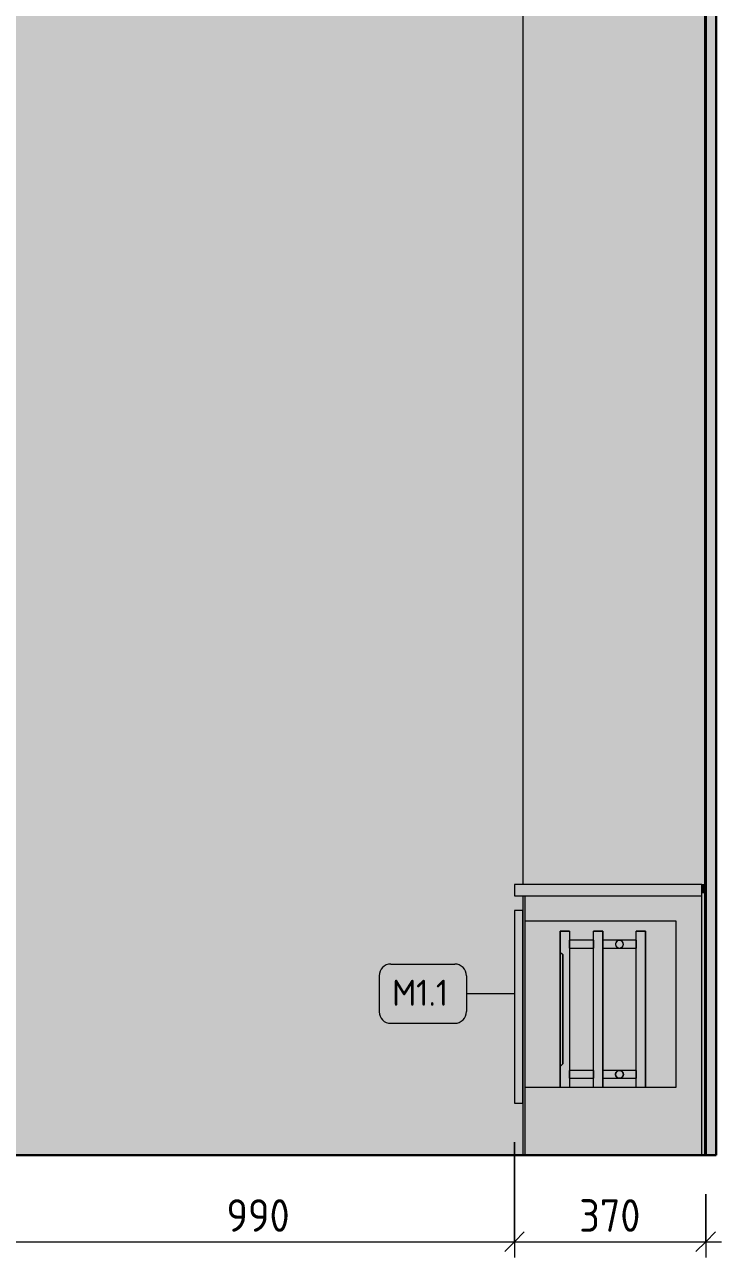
# Model space of a CAD drawing. Header units: millimetres. Extents: x 855 to 54851, y -2301 to 5636.
# Drawn here: x 35009 to 36347, y -196 to 2171 of the extents above; entities that cross this region are included whole.
import ezdxf

# ---------------------------------------------------------------- set-up
doc = ezdxf.new("R2010")
doc.units = ezdxf.units.MM
for name, color, linetype, lineweight in [('A-ANNO-DIMS', 7, 'Continuous', 9), ('A-ANNO-DIMS-25', 7, 'Continuous', 9), ('A-FLOR', 7, 'Continuous', 9), ('A-WALL-PATT', 7, 'Continuous', 9), ('I-WALL', 7, 'Continuous', 9), ('M-EQPM', 7, 'Continuous', 9), ('Знаки', 7, 'Continuous', 9), ('Знаки-1', 7, 'Continuous', 18), ('Марки для знаков', 7, 'Continuous', 9)]:
    doc.layers.add(name, color=color, linetype=linetype, lineweight=lineweight)
for name, color, linetype, lineweight, true_color in [('A-FLOR-FNSH-1', 7, 'Continuous', 30, 0x3c3c3c), ('A-WALL-4', 7, 'Continuous', 30, 0x3c3c3c), ('A-WALL-FNSH-3', 7, 'Continuous', 30, 0x3c3c3c), ('I-WALL-1', 7, 'Continuous', 9, 0x787878)]:
    doc.layers.add(name, color=color, linetype=linetype, lineweight=lineweight, true_color=true_color)
doc.layers.add('M-EQPM-1', color=7, linetype='Continuous', lineweight=9, true_color=0xe6e6e6, transparency=0.7)
doc.styles.add('GOST Common_5', font='GOST_Common.ttf', dxfattribs={"height": 50})
doc.styles.add('ISOCPEUR_2', font='isocpeur.ttf', dxfattribs={"width": 0.9, "height": 62.5})
doc.dimstyles.new('ISO-2_5_0_9К_БОЛЬШОЙ_1', dxfattribs={"dimscale": 304.8, "dimtxt": 62.248823, "dimasz": 0.123031, "dimexe": 0.098425, "dimexo": 0.246063, "dimgap": 0, "dimtad": 1, "dimdec": 0, "dimrnd": 10, "dimzin": 0, "dimdsep": 46, "dimtxsty": 'ISOCPEUR_2', "dimblk1": 'OBLIQUE', "dimblk2": 'OBLIQUE', "dimsah": 1, "dimcen": 0.09, "dimdle": 0.098425, "dimazin": 0, "dimtfac": 1, "dimtdec": 4, "dimtix": 1, "dimtmove": 0, "dimatfit": 3, "dimfxl": 1, "dimtvp": 1, "dimtolj": 1, "dimtzin": 0, "dimarcsym": 2})

# ---------------------------------------------------------------- blocks, each defined once
blk = doc.blocks.new('radiator_prado_classic_z_tip_30_po exemplyaru - Classic Z Тип 30-300-31134001-Развертка 1_67-2')
at = {"layer": 'M-EQPM-1'}
for points in [[(-449.7, 130), (-431.7, 130), (-431.7, 430), (-449.7, 430), (-449.7, 390), (-444.7, 385), (-444.7, 175), (-449.7, 170), (-449.7, 147.5)], [(-367.7, 130), (-367.7, 430), (-385.7, 430), (-385.7, 130)], [(-285.7, 130), (-285.7, 430), (-303.7, 430), (-303.7, 130)], [(-328.5, 403), (-328.4, 403.8), (-328.5, 403.1)], [(-449.7, 170), (-444.7, 175), (-444.7, 385), (-449.7, 390), (-449.7, 182.5)], [(-330.3, 399.8), (-329.9, 400.3), (-330.3, 399.8)], [(-330.3, 149.8), (-329.9, 150.3), (-330.3, 149.8)], [(-328.5, 153), (-328.4, 153.8), (-328.5, 153.1)]]:
    blk.add_hatch(color=256, dxfattribs=at).paths.add_polyline_path(points)
h = blk.add_hatch(color=256, dxfattribs=at)
h.paths.add_polyline_path([(-385.7, 405), (-385.7, 412.5), (-431.7, 412.2), (-431.7, 405), (-405.3, 405)])
h.paths.add_polyline_path([(-335.7, 412.5), (-367.7, 412.2), (-367.7, 405), (-343.2, 405), (-342.7, 407.6), (-341.7, 409.4), (-340.4, 410.8), (-339.1, 411.6), (-337.4, 412.3), (-337.1, 412.4)])
h.paths.add_polyline_path([(-328.2, 405), (-303.7, 405), (-303.7, 412.5), (-333.8, 412.2), (-331.2, 411), (-329.9, 409.7), (-328.9, 408), (-328.4, 406.2)])
h.paths.add_polyline_path([(-342.9, 405), (-328.2, 405), (-328.5, 407), (-329.2, 408.8), (-331.3, 411), (-332.8, 411.9), (-334.6, 412.4), (-336.8, 412.4), (-338.6, 411.9), (-340.3, 410.8), (-341.1, 410.1), (-342.3, 408.6), (-342.9, 406.9), (-343.2, 405)])
h = blk.add_hatch(color=256, dxfattribs=at)
h.paths.add_polyline_path([(-385.7, 397.5), (-385.7, 405), (-431.7, 405), (-431.7, 397.5), (-405.3, 397.5)])
h.paths.add_polyline_path([(-329.2, 401.2), (-329.9, 400.3), (-329.2, 401.2)])
h.paths.add_polyline_path([(-328.5, 403), (-328.5, 403), (-328.5, 403)])
h.paths.add_polyline_path([(-333.8, 397.5), (-303.7, 397.8), (-303.7, 405), (-367.7, 405), (-367.7, 397.5), (-334.3, 397.5)])
h.paths.add_polyline_path([(-342.9, 403), (-342.9, 403.1), (-342.9, 403)])
h.paths.add_polyline_path([(-341.1, 399.8), (-341.7, 400.6), (-341.1, 399.8)])
h = blk.add_hatch(color=256, dxfattribs=at)
h.paths.add_polyline_path([(-328.5, 407), (-328.5, 407), (-328.5, 407)])
h.paths.add_polyline_path([(-329.2, 408.8), (-329.9, 409.7), (-329.2, 408.8)])
h = blk.add_hatch(color=256, dxfattribs=at)
h.paths.add_polyline_path([(-342.2, 158.8), (-341.7, 159.4), (-342.2, 158.8)])
h.paths.add_polyline_path([(-342.9, 157), (-342.7, 157.6), (-342.9, 157)])
h.paths.add_polyline_path([(-328.5, 155), (-303.7, 155), (-303.7, 162.5), (-367.7, 162.2), (-367.7, 155), (-328.7, 155)])
h.paths.add_polyline_path([(-431.7, 155), (-385.7, 155), (-385.7, 162.5), (-431.7, 162.2), (-431.7, 156.9)])
h = blk.add_hatch(color=256, dxfattribs=at)
h.paths.add_polyline_path([(-329.2, 151.2), (-329.9, 150.3), (-329.2, 151.2)])
h.paths.add_polyline_path([(-328.5, 153), (-328.9, 152), (-328.5, 153)])
h.paths.add_polyline_path([(-342.9, 147.5), (-303.7, 147.8), (-303.7, 155), (-367.7, 155), (-367.7, 147.5), (-346.4, 147.5)])
h.paths.add_polyline_path([(-385.7, 147.5), (-385.7, 155), (-431.7, 155), (-431.7, 147.5), (-425, 147.5)])
h.paths.add_polyline_path([(-342.9, 153), (-342.9, 153.1), (-342.9, 153)])
h.paths.add_polyline_path([(-341.1, 149.8), (-341.7, 150.6), (-341.1, 149.8)])
h = blk.add_hatch(color=256, dxfattribs=at)
h.paths.add_polyline_path([(-328.5, 157), (-328.5, 157), (-328.5, 157)])
h.paths.add_polyline_path([(-329.2, 158.8), (-329.9, 159.7), (-329.2, 158.8)])
at = {"layer": 'M-EQPM'}
for p, q in [((-449.7, 430), (-431.7, 430)), ((-431.7, 430), (-449.7, 430)), ((-449.7, 130), (-449.7, 430)), ((-449.7, 430), (-449.7, 390)), ((-431.7, 430), (-431.7, 412.5)), ((-431.7, 430), (-431.7, 130)), ((-367.7, 430), (-385.7, 430)), ((-385.7, 430), (-367.7, 430)), ((-385.7, 412.5), (-385.7, 430)), ((-385.7, 130), (-385.7, 430)), ((-367.7, 412.5), (-367.7, 430)), ((-367.7, 430), (-367.7, 130)), ((-285.7, 430), (-303.7, 430)), ((-303.7, 430), (-285.7, 430)), ((-303.7, 412.5), (-303.7, 430)), ((-303.7, 130), (-303.7, 430)), ((-285.7, 130), (-285.7, 430)), ((-285.7, 430), (-285.7, 130)), ((-385.7, 412.5), (-431.7, 412.5)), ((-385.7, 412.5), (-431.7, 412.5)), ((-431.7, 412.5), (-431.7, 408.8)), ((-431.7, 411.5), (-431.7, 412.5)), ((-431.7, 412.5), (-431.7, 405)), ((-431.7, 412.2), (-431.7, 412.5)), ((-431.7, 405), (-431.7, 412.2)), ((-431.7, 412.2), (-431.7, 397.8)), ((-431.7, 405), (-431.7, 411.5)), ((-431.7, 408.8), (-431.7, 405)), ((-431.7, 405), (-431.7, 397.5)), ((-431.7, 397.5), (-431.7, 405)), ((-431.7, 405), (-431.7, 397.5)), ((-431.7, 403.1), (-431.7, 405)), ((-431.7, 397.5), (-431.7, 403.1)), ((-385.7, 412.5), (-385.7, 411.5)), ((-385.7, 405), (-385.7, 412.5)), ((-385.7, 412.5), (-385.7, 408.8)), ((-385.7, 405), (-385.7, 412.5)), ((-385.7, 397.8), (-385.7, 412.2)), ((-385.7, 411.5), (-385.7, 410.3)), ((-385.7, 410.3), (-385.7, 405)), ((-385.7, 408.8), (-385.7, 406.9)), ((-385.7, 406.9), (-385.7, 405)), ((-385.7, 405), (-385.7, 397.8)), ((-385.7, 403.1), (-385.7, 405)), ((-385.7, 405), (-385.7, 397.5)), ((-385.7, 397.5), (-385.7, 405)), ((-385.7, 401.2), (-385.7, 403.1)), ((-303.7, 412.5), (-367.7, 412.5)), ((-303.7, 412.5), (-367.7, 412.5)), ((-367.7, 410.3), (-367.7, 412.5)), ((-367.7, 412.5), (-367.7, 405)), ((-367.7, 405), (-367.7, 412.5)), ((-367.7, 412.5), (-367.7, 405)), ((-367.7, 397.8), (-367.7, 412.2)), ((-367.7, 408.8), (-367.7, 410.3)), ((-367.7, 406.9), (-367.7, 408.8)), ((-367.7, 405), (-367.7, 406.9)), ((-367.7, 397.5), (-367.7, 405)), ((-367.7, 405), (-367.7, 397.5)), ((-367.7, 398.5), (-367.7, 405)), ((-367.7, 405), (-367.7, 397.5)), ((-303.7, 412.5), (-303.7, 408.8)), ((-303.7, 405), (-303.7, 412.5)), ((-303.7, 412.5), (-303.7, 406.9)), ((-303.7, 405), (-303.7, 412.5)), ((-303.7, 397.8), (-303.7, 412.2)), ((-303.7, 408.8), (-303.7, 405)), ((-303.7, 406.9), (-303.7, 405)), ((-303.7, 405), (-303.7, 403.1)), ((-303.7, 397.5), (-303.7, 405)), ((-303.7, 405), (-303.7, 397.8)), ((-303.7, 397.5), (-303.7, 405)), ((-303.7, 403.1), (-303.7, 401.2)), ((-449.7, 170), (-449.7, 390)), ((-449.7, 390), (-449.7, 170)), ((-449.7, 170), (-449.7, 390)), ((-449.7, 390), (-449.7, 170)), ((-449.7, 170), (-449.7, 390)), ((-449.7, 390), (-449.7, 170)), ((-449.7, 170), (-449.7, 390)), ((-449.7, 390), (-449.7, 170)), ((-449.7, 170), (-449.7, 390)), ((-449.7, 390), (-449.7, 170)), ((-449.7, 170), (-449.7, 390)), ((-449.7, 390), (-449.7, 170)), ((-449.7, 170), (-449.7, 390)), ((-449.7, 390), (-449.7, 170)), ((-449.7, 170), (-449.7, 390)), ((-449.7, 390), (-449.7, 170)), ((-449.7, 170), (-449.7, 390)), ((-449.7, 390), (-449.7, 170)), ((-449.7, 170), (-449.7, 390)), ((-449.7, 390), (-449.7, 170)), ((-449.7, 170), (-449.7, 390)), ((-449.7, 390), (-449.7, 170)), ((-449.7, 170), (-449.7, 390)), ((-449.7, 390), (-449.7, 170)), ((-449.7, 170), (-449.7, 390)), ((-449.7, 390), (-449.7, 170)), ((-449.7, 170), (-449.7, 390)), ((-449.7, 390), (-449.7, 170)), ((-449.7, 390), (-449.7, 170)), ((-449.7, 390), (-444.7, 385)), ((-449.7, 390), (-444.7, 385)), ((-449.7, 390), (-444.7, 385)), ((-449.7, 390), (-444.7, 385)), ((-449.7, 390), (-444.7, 385)), ((-449.7, 390), (-444.7, 385)), ((-449.7, 390), (-444.7, 385)), ((-449.7, 390), (-444.7, 385)), ((-449.7, 390), (-444.7, 385)), ((-449.7, 390), (-444.7, 385)), ((-449.7, 390), (-444.7, 385)), ((-449.7, 390), (-444.7, 385)), ((-449.7, 390), (-444.7, 385)), ((-449.7, 390), (-444.7, 385)), ((-449.7, 390), (-444.7, 385)), ((-449.7, 390), (-444.7, 385)), ((-449.7, 390), (-444.7, 385)), ((-449.7, 390), (-444.7, 385)), ((-449.7, 390), (-444.7, 385)), ((-449.7, 390), (-444.7, 385)), ((-449.7, 390), (-444.7, 385)), ((-449.7, 390), (-444.7, 385)), ((-449.7, 390), (-444.7, 385)), ((-449.7, 390), (-444.7, 385)), ((-449.7, 390), (-444.7, 385)), ((-449.7, 390), (-444.7, 385)), ((-449.7, 390), (-444.7, 385)), ((-449.7, 390), (-444.7, 385)), ((-444.7, 175), (-444.7, 385)), ((-444.7, 385), (-444.7, 175)), ((-444.7, 175), (-444.7, 385)), ((-444.7, 385), (-444.7, 175)), ((-444.7, 175), (-444.7, 385)), ((-444.7, 385), (-444.7, 175)), ((-444.7, 175), (-444.7, 385)), ((-444.7, 385), (-444.7, 175)), ((-444.7, 175), (-444.7, 385)), ((-444.7, 385), (-444.7, 175)), ((-444.7, 175), (-444.7, 385)), ((-444.7, 385), (-444.7, 175)), ((-444.7, 175), (-444.7, 385)), ((-444.7, 385), (-444.7, 175)), ((-444.7, 175), (-444.7, 385)), ((-444.7, 385), (-444.7, 175)), ((-444.7, 175), (-444.7, 385)), ((-444.7, 385), (-444.7, 175)), ((-444.7, 175), (-444.7, 385)), ((-444.7, 385), (-444.7, 175)), ((-444.7, 175), (-444.7, 385)), ((-444.7, 385), (-444.7, 175)), ((-444.7, 175), (-444.7, 385)), ((-444.7, 385), (-444.7, 175)), ((-444.7, 175), (-444.7, 385)), ((-444.7, 385), (-444.7, 175)), ((-444.7, 175), (-444.7, 385)), ((-444.7, 385), (-444.7, 175)), ((-431.7, 397.5), (-385.7, 397.5)), ((-431.7, 397.5), (-385.7, 397.5)), ((-431.7, 397.5), (-431.7, 162.5)), ((-385.7, 399.7), (-385.7, 401.2)), ((-385.7, 398.5), (-385.7, 399.7)), ((-385.7, 397.8), (-385.7, 398.5)), ((-385.7, 397.8), (-385.7, 397.5)), ((-385.7, 397.5), (-385.7, 397.8)), ((-385.7, 162.5), (-385.7, 397.5)), ((-367.7, 397.5), (-367.7, 398.5)), ((-367.7, 397.5), (-303.7, 397.5)), ((-367.7, 397.5), (-303.7, 397.5)), ((-367.7, 162.5), (-367.7, 397.5)), ((-303.7, 401.2), (-303.7, 397.5)), ((-303.7, 397.8), (-303.7, 397.5)), ((-303.7, 162.5), (-303.7, 397.5)), ((-444.7, 175), (-449.7, 170)), ((-449.7, 170), (-444.7, 175)), ((-444.7, 175), (-449.7, 170)), ((-449.7, 170), (-444.7, 175)), ((-444.7, 175), (-449.7, 170)), ((-449.7, 170), (-444.7, 175)), ((-444.7, 175), (-449.7, 170)), ((-449.7, 170), (-444.7, 175)), ((-444.7, 175), (-449.7, 170)), ((-449.7, 170), (-444.7, 175)), ((-444.7, 175), (-449.7, 170)), ((-449.7, 170), (-444.7, 175)), ((-444.7, 175), (-449.7, 170)), ((-449.7, 170), (-444.7, 175)), ((-444.7, 175), (-449.7, 170)), ((-449.7, 170), (-444.7, 175)), ((-444.7, 175), (-449.7, 170)), ((-449.7, 170), (-444.7, 175)), ((-444.7, 175), (-449.7, 170)), ((-449.7, 170), (-444.7, 175)), ((-444.7, 175), (-449.7, 170)), ((-449.7, 170), (-444.7, 175)), ((-444.7, 175), (-449.7, 170)), ((-449.7, 170), (-444.7, 175)), ((-444.7, 175), (-449.7, 170)), ((-449.7, 170), (-444.7, 175)), ((-444.7, 175), (-449.7, 170)), ((-449.7, 170), (-444.7, 175)), ((-449.7, 170), (-449.7, 130)), ((-385.7, 162.5), (-431.7, 162.5)), ((-385.7, 162.5), (-431.7, 162.5)), ((-431.7, 162.5), (-431.7, 155)), ((-431.7, 155), (-431.7, 162.5)), ((-431.7, 162.5), (-431.7, 158.7)), ((-431.7, 155), (-431.7, 162.5)), ((-431.7, 162.2), (-431.7, 147.8)), ((-431.7, 158.7), (-431.7, 155)), ((-431.7, 155), (-431.7, 153.1)), ((-431.7, 147.5), (-431.7, 155)), ((-431.7, 155), (-431.7, 148.5)), ((-431.7, 147.5), (-431.7, 155)), ((-431.7, 153.1), (-431.7, 151.2)), ((-431.7, 151.2), (-431.7, 148.5)), ((-431.7, 148.5), (-431.7, 147.8)), ((-431.7, 148.5), (-431.7, 147.5)), ((-431.7, 147.8), (-431.7, 147.5)), ((-431.7, 147.5), (-385.7, 147.5)), ((-431.7, 147.5), (-385.7, 147.5)), ((-431.7, 147.5), (-431.7, 130)), ((-385.7, 162.5), (-385.7, 155)), ((-385.7, 155), (-385.7, 162.5)), ((-385.7, 162.5), (-385.7, 155)), ((-385.7, 155), (-385.7, 162.5)), ((-385.7, 147.8), (-385.7, 162.2)), ((-385.7, 155), (-385.7, 149.7)), ((-385.7, 147.5), (-385.7, 155)), ((-385.7, 155), (-385.7, 148.5)), ((-385.7, 147.5), (-385.7, 155)), ((-385.7, 149.7), (-385.7, 147.5)), ((-385.7, 148.5), (-385.7, 147.5)), ((-385.7, 130), (-385.7, 147.5)), ((-303.7, 162.5), (-367.7, 162.5)), ((-303.7, 162.5), (-367.7, 162.5)), ((-367.7, 160.3), (-367.7, 162.5)), ((-367.7, 162.5), (-367.7, 155)), ((-367.7, 162.2), (-367.7, 162.5)), ((-367.7, 162.5), (-367.7, 155)), ((-367.7, 161.5), (-367.7, 162.2)), ((-367.7, 147.8), (-367.7, 162.2)), ((-367.7, 160.3), (-367.7, 161.5)), ((-367.7, 155), (-367.7, 160.3)), ((-367.7, 158.7), (-367.7, 160.3)), ((-367.7, 156.9), (-367.7, 158.7)), ((-367.7, 155), (-367.7, 156.9)), ((-367.7, 147.5), (-367.7, 155)), ((-367.7, 155), (-367.7, 149.7)), ((-367.7, 147.5), (-367.7, 155)), ((-367.7, 155), (-367.7, 147.5)), ((-367.7, 149.7), (-367.7, 147.5)), ((-367.7, 147.5), (-303.7, 147.5)), ((-367.7, 147.5), (-303.7, 147.5)), ((-367.7, 130), (-367.7, 147.5)), ((-303.7, 162.5), (-303.7, 155)), ((-303.7, 155), (-303.7, 162.5)), ((-303.7, 162.5), (-303.7, 155)), ((-303.7, 155), (-303.7, 162.5)), ((-303.7, 147.8), (-303.7, 162.2)), ((-303.7, 155), (-303.7, 149.7)), ((-303.7, 147.5), (-303.7, 155)), ((-303.7, 155), (-303.7, 147.5)), ((-303.7, 147.5), (-303.7, 155)), ((-303.7, 149.7), (-303.7, 147.5)), ((-303.7, 130), (-303.7, 147.5))]:
    blk.add_line(p, q, dxfattribs=at)
for centre, start, end in [((-335.7, 405), 0, 180), ((-335.7, 405), 165, 180), ((-335.7, 405), 180, 360), ((-335.7, 405), 180, 195), ((-335.7, 405), 150, 164.5028), ((-335.7, 405), 195.4972, 210), ((-335.7, 405), 136.3815, 149.937), ((-335.7, 405), 128.5873, 135), ((-335.7, 405), 121.696, 126.1238), ((-335.7, 405), 117.2608, 120), ((-335.7, 405), 107.5091, 117.2608), ((-335.7, 405), 75, 107.5091), ((-335.7, 405), 72.4909, 75), ((-335.7, 405), 62.7392, 72.4909), ((-335.7, 405), 60, 62.7392), ((-335.7, 405), 53.8762, 58.304), ((-335.7, 405), 45, 53.5358), ((-335.7, 405), 30.063, 43.6185), ((-335.7, 405), 15.4972, 30), ((-335.7, 405), 330, 344.5028), ((-335.7, 405), 0, 15), ((-335.7, 405), 345, 0), ((-335.7, 405), 210.063, 223.6185), ((-335.7, 405), 225, 238.304), ((-335.7, 405), 240, 242.7392), ((-335.7, 405), 242.7392, 252.4909), ((-335.7, 405), 252.4909, 287.5091), ((-335.7, 405), 287.5091, 297.2608), ((-335.7, 405), 297.2608, 300), ((-335.7, 405), 301.696, 315), ((-335.7, 405), 316.3815, 329.937), ((-335.7, 155), 90, 270), ((-335.7, 155), 165, 180), ((-335.7, 155), 180, 195), ((-335.7, 155), 150, 164.4979), ((-335.7, 155), 195.5021, 210), ((-335.7, 155), 136.379, 149.9349), ((-335.7, 155), 210.0651, 223.621), ((-335.7, 155), 121.6817, 135), ((-335.7, 155), 225, 238.3183), ((-335.7, 155), 117.2823, 120), ((-335.7, 155), 240, 242.7177), ((-335.7, 155), 107.4955, 117.2823), ((-335.7, 155), 242.7177, 252.5045), ((-335.7, 155), 105.0048, 107.4955), ((-335.7, 155), 252.5045, 254.9952), ((-335.7, 155), 90.0045, 103.4293), ((-335.7, 155), 256.5707, 269.9955), ((-335.7, 155), 75.0045, 90), ((-335.7, 155), 270, 90), ((-335.7, 155), 270, 284.9955), ((-335.7, 155), 72.479, 75), ((-335.7, 155), 285, 287.521), ((-335.7, 155), 62.7601, 72.479), ((-335.7, 155), 287.521, 297.2399), ((-335.7, 155), 60.0048, 62.7601), ((-335.7, 155), 297.2399, 299.9952), ((-335.7, 155), 45.0056, 58.2921), ((-335.7, 155), 301.7079, 314.9944), ((-335.7, 155), 30.0651, 43.621), ((-335.7, 155), 316.379, 329.9349), ((-335.7, 155), 15.5021, 30), ((-335.7, 155), 330, 335.9085), ((-335.7, 155), 336.1074, 344.4979), ((-335.7, 155), 0, 15), ((-335.7, 155), 345, 360)]:
    blk.add_arc(centre, 7.5, start, end, dxfattribs=at)
for points, knots in [([(-342.9, 407), (-343, 406.8), (-343, 406.5), (-343.2, 405.9), (-343.2, 405.3), (-343.2, 405)], [0.8571429, 0.8571429, 0.8571429, 0.8571429, 0.8928571, 0.9285714, 1, 1, 1, 1]), ([(-342.9, 407), (-343, 406.8), (-343, 406.5), (-343.2, 405.9), (-343.2, 405.3), (-343.2, 405)], [0.8571429, 0.8571429, 0.8571429, 0.8571429, 0.8928571, 0.9285714, 1, 1, 1, 1]), ([(-343.2, 405), (-343.2, 404.7), (-343.2, 404.1), (-343, 403.5), (-343, 403.2), (-342.9, 403)], [0, 0, 0, 0, 0.0714286, 0.1071429, 0.1428571, 0.1428571, 0.1428571, 0.1428571]), ([(-343.2, 405), (-343.2, 404.7), (-343.2, 404.1), (-343, 403.5), (-343, 403.2), (-342.9, 403)], [0, 0, 0, 0, 0.0714286, 0.1071429, 0.1428571, 0.1428571, 0.1428571, 0.1428571]), ([(-340.4, 410.9), (-340.4, 410.8), (-340.6, 410.7), (-340.8, 410.5), (-340.9, 410.4), (-341, 410.3)], [0.48282583, 0.48282583, 0.48282583, 0.48282583, 0.5, 0.53571429, 0.55201445, 0.55201445, 0.55201445, 0.55201445]), ([(-335.7, 412.5), (-336.2, 412.5), (-337.1, 412.4), (-338.3, 412.1), (-339.1, 411.7), (-339.6, 411.4), (-339.8, 411.3), (-339.9, 411.2)], [0, 0, 0, 0, 0.1428571, 0.2857143, 0.3571429, 0.3928571, 0.4285714, 0.4285714, 0.4285714, 0.4285714]), ([(-338.6, 411.9), (-338.8, 411.8), (-339.1, 411.7), (-339.6, 411.4), (-339.8, 411.3), (-339.9, 411.2)], [0.2857143, 0.2857143, 0.2857143, 0.2857143, 0.3571429, 0.3928571, 0.4285714, 0.4285714, 0.4285714, 0.4285714]), ([(-331.5, 411.2), (-331.6, 411.3), (-331.8, 411.4), (-332.3, 411.7), (-333.1, 412.1), (-334.3, 412.4), (-335.2, 412.5), (-335.7, 412.5)], [0.5714286, 0.5714286, 0.5714286, 0.5714286, 0.6071429, 0.6428571, 0.7142857, 0.8571429, 1, 1, 1, 1]), ([(-331.5, 411.2), (-331.6, 411.3), (-331.8, 411.4), (-332.3, 411.7), (-332.6, 411.8), (-332.8, 411.9)], [0.5714286, 0.5714286, 0.5714286, 0.5714286, 0.6071429, 0.6428571, 0.7142857, 0.7142857, 0.7142857, 0.7142857]), ([(-330.3, 410.2), (-330.4, 410.3), (-330.6, 410.5), (-330.9, 410.8), (-331.1, 410.9), (-331.2, 411)], [0.4285714, 0.4285714, 0.4285714, 0.4285714, 0.4642857, 0.5, 0.5439061, 0.5439061, 0.5439061, 0.5439061]), ([(-330.4, 410.3), (-330.5, 410.4), (-330.6, 410.5), (-330.9, 410.7), (-331.1, 410.9), (-331.2, 411)], [0.44798555, 0.44798555, 0.44798555, 0.44798555, 0.46428571, 0.5, 0.54033489, 0.54033489, 0.54033489, 0.54033489]), ([(-328.2, 405), (-328.2, 405.3), (-328.2, 405.9), (-328.4, 406.5), (-328.4, 406.8), (-328.5, 407)], [0, 0, 0, 0, 0.0714286, 0.1071429, 0.1428571, 0.1428571, 0.1428571, 0.1428571]), ([(-328.2, 405), (-328.2, 405.3), (-328.2, 405.9), (-328.4, 406.5), (-328.4, 406.8), (-328.5, 407)], [0, 0, 0, 0, 0.0714286, 0.1071429, 0.1428571, 0.1428571, 0.1428571, 0.1428571]), ([(-328.5, 403), (-328.4, 403.2), (-328.4, 403.5), (-328.2, 404.1), (-328.2, 404.7), (-328.2, 405)], [0.8571429, 0.8571429, 0.8571429, 0.8571429, 0.8928571, 0.9285714, 1, 1, 1, 1]), ([(-328.5, 403), (-328.4, 403.2), (-328.4, 403.5), (-328.2, 404.1), (-328.2, 404.7), (-328.2, 405)], [0.8571429, 0.8571429, 0.8571429, 0.8571429, 0.8928571, 0.9285714, 1, 1, 1, 1]), ([(-341.1, 399.8), (-341, 399.7), (-340.8, 399.5), (-340.4, 399.2), (-340, 398.9), (-339.6, 398.6), (-339.1, 398.3), (-338.3, 397.9), (-337.1, 397.6), (-336.2, 397.5), (-335.7, 397.5)], [0.4285714, 0.4285714, 0.4285714, 0.4285714, 0.4642857, 0.5, 0.5714286, 0.6071429, 0.6428571, 0.7142857, 0.8571429, 1, 1, 1, 1]), ([(-341, 399.7), (-340.9, 399.6), (-340.8, 399.5), (-340.4, 399.2), (-340.1, 398.9), (-339.9, 398.8)], [0.4479855, 0.4479855, 0.4479855, 0.4479855, 0.4642857, 0.5, 0.5714286, 0.5714286, 0.5714286, 0.5714286]), ([(-339.9, 398.8), (-339.8, 398.7), (-339.6, 398.6), (-339.1, 398.3), (-338.8, 398.2), (-338.6, 398.1)], [0.5714286, 0.5714286, 0.5714286, 0.5714286, 0.6071429, 0.6428571, 0.7142857, 0.7142857, 0.7142857, 0.7142857]), ([(-335.7, 397.5), (-335.2, 397.5), (-334.3, 397.6), (-333.1, 397.9), (-332.3, 398.3), (-331.8, 398.6), (-331.5, 398.8), (-331.2, 399), (-330.9, 399.3), (-330.6, 399.5), (-330.4, 399.7), (-330.3, 399.8)], [0, 0, 0, 0, 0.1428571, 0.2857143, 0.3571429, 0.3928571, 0.4285714, 0.4642857, 0.5, 0.5357143, 0.5714286, 0.5714286, 0.5714286, 0.5714286]), ([(-332.8, 398.1), (-332.6, 398.2), (-332.3, 398.3), (-331.8, 398.6), (-331.6, 398.7), (-331.5, 398.8)], [0.2857143, 0.2857143, 0.2857143, 0.2857143, 0.3571429, 0.3928571, 0.4285714, 0.4285714, 0.4285714, 0.4285714]), ([(-331.2, 399), (-331.1, 399.1), (-330.9, 399.3), (-330.6, 399.5), (-330.5, 399.6), (-330.4, 399.7)], [0.46428571, 0.46428571, 0.46428571, 0.46428571, 0.5, 0.53571429, 0.55201445, 0.55201445, 0.55201445, 0.55201445]), ([(-343.2, 155), (-343.2, 155.3), (-343.2, 155.9), (-343, 156.5), (-343, 156.8), (-342.9, 157)], [0, 0, 0, 0, 0.0714286, 0.1071429, 0.1428571, 0.1428571, 0.1428571, 0.1428571]), ([(-342.9, 157), (-343, 156.8), (-343, 156.5), (-343.2, 155.9), (-343.2, 155.3), (-343.2, 155)], [0.8571429, 0.8571429, 0.8571429, 0.8571429, 0.8928571, 0.9285714, 1, 1, 1, 1]), ([(-342.9, 153), (-343, 153.2), (-343, 153.5), (-343.2, 154.1), (-343.2, 154.7), (-343.2, 155)], [0.8571429, 0.8571429, 0.8571429, 0.8571429, 0.8928571, 0.9285714, 1, 1, 1, 1]), ([(-343.2, 155), (-343.2, 154.7), (-343.2, 154.1), (-343, 153.5), (-343, 153.2), (-342.9, 153)], [0, 0, 0, 0, 0.0714286, 0.1071429, 0.1428571, 0.1428571, 0.1428571, 0.1428571]), ([(-341.1, 160.2), (-341, 160.3), (-340.9, 160.5), (-340.4, 160.8), (-340, 161.1), (-339.6, 161.4), (-339.1, 161.7), (-338.3, 162.1), (-337.1, 162.4), (-336.2, 162.5), (-335.7, 162.5)], [0.4285714, 0.4285714, 0.4285714, 0.4285714, 0.4642857, 0.5, 0.5714286, 0.6071429, 0.6428571, 0.7142857, 0.8571429, 1, 1, 1, 1]), ([(-335.7, 147.5), (-336.2, 147.5), (-337.1, 147.6), (-338.3, 147.9), (-339.1, 148.3), (-339.6, 148.6), (-339.9, 148.8), (-340.2, 149), (-340.5, 149.3), (-340.9, 149.5), (-341, 149.7), (-341.1, 149.8)], [0, 0, 0, 0, 0.1428571, 0.2857143, 0.3571429, 0.3928571, 0.4285714, 0.4642857, 0.5, 0.5357143, 0.5714286, 0.5714286, 0.5714286, 0.5714286]), ([(-339.9, 161.2), (-340, 161.1), (-340.2, 161), (-340.5, 160.7), (-340.8, 160.5), (-340.9, 160.4), (-341, 160.3)], [0.4285714, 0.4285714, 0.4285714, 0.4285714, 0.4642857, 0.5, 0.5357143, 0.5520145, 0.5520145, 0.5520145, 0.5520145]), ([(-341, 149.7), (-340.9, 149.6), (-340.8, 149.5), (-340.4, 149.2), (-340.1, 148.9), (-339.9, 148.8)], [0.4479855, 0.4479855, 0.4479855, 0.4479855, 0.4642857, 0.5, 0.5714286, 0.5714286, 0.5714286, 0.5714286]), ([(-338.6, 161.9), (-338.8, 161.8), (-339.1, 161.7), (-339.6, 161.4), (-339.8, 161.3), (-339.9, 161.2)], [0.2857143, 0.2857143, 0.2857143, 0.2857143, 0.3571429, 0.3928571, 0.4285714, 0.4285714, 0.4285714, 0.4285714]), ([(-339.9, 148.8), (-339.8, 148.7), (-339.6, 148.6), (-339.1, 148.3), (-338.8, 148.2), (-338.6, 148.1)], [0.5714286, 0.5714286, 0.5714286, 0.5714286, 0.6071429, 0.6428571, 0.7142857, 0.7142857, 0.7142857, 0.7142857]), ([(-335.7, 162.5), (-335.2, 162.5), (-334.3, 162.4), (-333.1, 162.1), (-332.3, 161.7), (-331.8, 161.4), (-331.5, 161.2), (-331.2, 161), (-330.9, 160.7), (-330.5, 160.5), (-330.4, 160.3), (-330.3, 160.2)], [0, 0, 0, 0, 0.1428571, 0.2857143, 0.3571429, 0.3928571, 0.4285714, 0.4642857, 0.5, 0.5357143, 0.5714286, 0.5714286, 0.5714286, 0.5714286]), ([(-330.3, 149.8), (-330.4, 149.7), (-330.5, 149.5), (-331, 149.2), (-331.4, 148.9), (-331.8, 148.6), (-332.3, 148.3), (-333.1, 147.9), (-334.3, 147.6), (-335.2, 147.5), (-335.7, 147.5)], [0.4285714, 0.4285714, 0.4285714, 0.4285714, 0.4642857, 0.5, 0.5714286, 0.6071429, 0.6428571, 0.7142857, 0.8571429, 1, 1, 1, 1]), ([(-331.5, 161.2), (-331.6, 161.3), (-331.8, 161.4), (-332.3, 161.7), (-332.6, 161.8), (-332.8, 161.9)], [0.5714286, 0.5714286, 0.5714286, 0.5714286, 0.6071429, 0.6428571, 0.7142857, 0.7142857, 0.7142857, 0.7142857]), ([(-332.8, 148.1), (-332.6, 148.2), (-332.3, 148.3), (-331.8, 148.6), (-331.6, 148.7), (-331.5, 148.8)], [0.2857143, 0.2857143, 0.2857143, 0.2857143, 0.3571429, 0.3928571, 0.4285714, 0.4285714, 0.4285714, 0.4285714]), ([(-330.4, 160.3), (-330.5, 160.4), (-330.6, 160.5), (-330.9, 160.7), (-331.1, 160.9), (-331.2, 161)], [0.44798555, 0.44798555, 0.44798555, 0.44798555, 0.46428571, 0.5, 0.54033489, 0.54033489, 0.54033489, 0.54033489]), ([(-331.2, 149), (-331.1, 149.1), (-330.9, 149.3), (-330.6, 149.5), (-330.5, 149.6), (-330.4, 149.7)], [0.46428571, 0.46428571, 0.46428571, 0.46428571, 0.5, 0.53571429, 0.55201445, 0.55201445, 0.55201445, 0.55201445]), ([(-329.2, 151.2), (-329.1, 151.4), (-329, 151.6), (-328.9, 151.8), (-328.9, 151.9)], [0.71428571, 0.71428571, 0.71428571, 0.71428571, 0.75, 0.77282474, 0.77282474, 0.77282474, 0.77282474]), ([(-328.5, 157), (-328.4, 156.8), (-328.4, 156.5), (-328.2, 155.9), (-328.2, 155.3), (-328.2, 155)], [0.8571429, 0.8571429, 0.8571429, 0.8571429, 0.8928571, 0.9285714, 1, 1, 1, 1]), ([(-328.2, 155), (-328.2, 155.3), (-328.2, 155.9), (-328.4, 156.5), (-328.4, 156.8), (-328.5, 157)], [0, 0, 0, 0, 0.0714286, 0.1071429, 0.1428571, 0.1428571, 0.1428571, 0.1428571]), ([(-328.2, 155), (-328.2, 154.7), (-328.2, 154.1), (-328.4, 153.5), (-328.4, 153.2), (-328.5, 153)], [0, 0, 0, 0, 0.0714286, 0.1071429, 0.1428571, 0.1428571, 0.1428571, 0.1428571]), ([(-328.5, 153), (-328.4, 153.2), (-328.4, 153.5), (-328.2, 154.1), (-328.2, 154.7), (-328.2, 155)], [0.8571429, 0.8571429, 0.8571429, 0.8571429, 0.8928571, 0.9285714, 1, 1, 1, 1])]:
    blk.add_open_spline(points, degree=3, knots=knots, dxfattribs=at)
for points in [[(-342.2, 408.8), (-342.3, 408.6), (-342.4, 408.4), (-342.6, 407.9), (-342.8, 407.5), (-342.9, 407.2), (-342.9, 407)], [(-342.2, 408.8), (-342.3, 408.6), (-342.4, 408.4), (-342.6, 407.9), (-342.8, 407.5), (-342.9, 407.2), (-342.9, 407)], [(-342.9, 403), (-342.9, 402.8), (-342.8, 402.5), (-342.6, 402.1), (-342.4, 401.6), (-342.3, 401.4), (-342.2, 401.2)], [(-342.9, 403), (-342.9, 402.8), (-342.8, 402.5), (-342.6, 402.1), (-342.4, 401.6), (-342.3, 401.4), (-342.2, 401.2)], [(-341.1, 410.2), (-341.2, 410.1), (-341.4, 409.8), (-341.7, 409.5), (-342, 409.1), (-342.1, 408.9), (-342.2, 408.8)], [(-341.1, 410.2), (-341.2, 410.1), (-341.4, 409.8), (-341.7, 409.5), (-342, 409.1), (-342.1, 408.9), (-342.2, 408.8)], [(-340.2, 411), (-340.3, 410.9), (-340.5, 410.7), (-340.8, 410.5), (-341, 410.3), (-341.1, 410.2)], [(-339.9, 411.2), (-340, 411.1), (-340.1, 411.1), (-340.2, 411)], [(-339.9, 411.2), (-340, 411.1), (-340.1, 411.1), (-340.2, 411)], [(-337.1, 412.4), (-337.6, 412.3), (-338.1, 412.1), (-338.6, 411.9)], [(-335.7, 412.5), (-336.2, 412.5), (-336.7, 412.5), (-337.1, 412.4)], [(-334.3, 412.4), (-334.7, 412.5), (-335.2, 412.5), (-335.7, 412.5)], [(-332.8, 411.9), (-333.3, 412.1), (-333.8, 412.3), (-334.3, 412.4)], [(-331.2, 411), (-331.3, 411.1), (-331.4, 411.2), (-331.5, 411.2)], [(-331.2, 411), (-331.3, 411.1), (-331.4, 411.2), (-331.5, 411.2)], [(-329.2, 408.8), (-329.3, 408.9), (-329.4, 409.1), (-329.7, 409.5), (-330, 409.8), (-330.2, 410.1), (-330.3, 410.2)], [(-329.2, 408.8), (-329.3, 408.9), (-329.4, 409.1), (-329.7, 409.5), (-330, 409.8), (-330.2, 410.1), (-330.3, 410.2)], [(-328.5, 407), (-328.5, 407.2), (-328.6, 407.5), (-328.8, 407.9), (-329, 408.4), (-329.1, 408.6), (-329.2, 408.8)], [(-328.5, 407), (-328.5, 407.2), (-328.6, 407.5), (-328.8, 407.9), (-329, 408.4), (-329.1, 408.6), (-329.2, 408.8)], [(-329.2, 401.2), (-329.1, 401.4), (-329, 401.6), (-328.8, 402.1), (-328.6, 402.5), (-328.5, 402.8), (-328.5, 403)], [(-329.2, 401.2), (-329.1, 401.4), (-329, 401.6), (-328.8, 402.1), (-328.6, 402.5), (-328.5, 402.8), (-328.5, 403)], [(-342.2, 401.2), (-342.1, 401.1), (-342, 400.9), (-341.7, 400.5), (-341.4, 400.2), (-341.2, 399.9), (-341.1, 399.8)], [(-342.2, 401.2), (-342.1, 401.1), (-342, 400.9), (-341.7, 400.5), (-341.4, 400.2), (-341.2, 399.9), (-341.1, 399.8)], [(-338.6, 398.1), (-338.1, 397.9), (-337.6, 397.7), (-337.1, 397.6)], [(-337.1, 397.6), (-336.7, 397.5), (-336.2, 397.5), (-335.7, 397.5)], [(-335.7, 397.5), (-335.2, 397.5), (-334.7, 397.5), (-334.3, 397.6)], [(-334.3, 397.6), (-333.8, 397.7), (-333.3, 397.9), (-332.8, 398.1)], [(-330.3, 399.8), (-330.2, 399.9), (-330, 400.2), (-329.7, 400.5), (-329.4, 400.9), (-329.3, 401.1), (-329.2, 401.2)], [(-330.3, 399.8), (-330.2, 399.9), (-330, 400.2), (-329.7, 400.5), (-329.4, 400.9), (-329.3, 401.1), (-329.2, 401.2)], [(-342.9, 157), (-342.9, 157.2), (-342.8, 157.5), (-342.6, 157.9), (-342.4, 158.4), (-342.3, 158.6), (-342.2, 158.8)], [(-342.2, 158.8), (-342.3, 158.6), (-342.4, 158.4), (-342.6, 157.9), (-342.8, 157.5), (-342.9, 157.2), (-342.9, 157)], [(-342.2, 151.2), (-342.3, 151.4), (-342.4, 151.6), (-342.6, 152.1), (-342.8, 152.5), (-342.9, 152.8), (-342.9, 153)], [(-342.9, 153), (-342.9, 152.8), (-342.8, 152.5), (-342.6, 152.1), (-342.4, 151.6), (-342.3, 151.4), (-342.2, 151.2)], [(-342.2, 158.8), (-342.1, 158.9), (-342, 159.1), (-341.7, 159.5), (-341.4, 159.8), (-341.2, 160.1), (-341.1, 160.2)], [(-341.1, 160.2), (-341.2, 160.1), (-341.4, 159.8), (-341.7, 159.5), (-342, 159.1), (-342.1, 158.9), (-342.2, 158.8)], [(-341.1, 149.8), (-341.2, 149.9), (-341.4, 150.2), (-341.7, 150.5), (-342, 150.9), (-342.1, 151.1), (-342.2, 151.2)], [(-342.2, 151.2), (-342.1, 151.1), (-342, 150.9), (-341.7, 150.5), (-341.4, 150.2), (-341.2, 149.9), (-341.1, 149.8)], [(-337.1, 162.4), (-337.6, 162.3), (-338.1, 162.1), (-338.6, 161.9)], [(-338.6, 148.1), (-338.1, 147.9), (-337.6, 147.7), (-337.1, 147.6)], [(-335.7, 162.5), (-336.2, 162.5), (-336.7, 162.5), (-337.1, 162.4)], [(-337.1, 147.6), (-336.7, 147.5), (-336.2, 147.5), (-335.7, 147.5)], [(-334.3, 162.4), (-334.7, 162.5), (-335.2, 162.5), (-335.7, 162.5)], [(-335.7, 147.5), (-335.2, 147.5), (-334.7, 147.5), (-334.3, 147.6)], [(-332.8, 161.9), (-333.3, 162.1), (-333.8, 162.3), (-334.3, 162.4)], [(-334.3, 147.6), (-333.8, 147.7), (-333.3, 147.9), (-332.8, 148.1)], [(-330.3, 160.2), (-330.2, 160.1), (-330, 159.8), (-329.7, 159.5), (-329.4, 159.1), (-329.3, 158.9), (-329.2, 158.8)], [(-329.2, 158.8), (-329.3, 158.9), (-329.4, 159.1), (-329.7, 159.5), (-330, 159.8), (-330.2, 160.1), (-330.3, 160.2)], [(-329.2, 151.2), (-329.3, 151.1), (-329.4, 150.9), (-329.7, 150.5), (-330, 150.2), (-330.2, 149.9), (-330.3, 149.8)], [(-330.3, 149.8), (-330.2, 149.9), (-330, 150.2), (-329.7, 150.5), (-329.4, 150.9), (-329.3, 151.1), (-329.2, 151.2)], [(-329.2, 158.8), (-329.1, 158.6), (-329, 158.4), (-328.8, 157.9), (-328.6, 157.5), (-328.5, 157.2), (-328.5, 157)], [(-328.5, 157), (-328.5, 157.2), (-328.6, 157.5), (-328.8, 157.9), (-329, 158.4), (-329.1, 158.6), (-329.2, 158.8)], [(-328.5, 153), (-328.5, 152.8), (-328.6, 152.5), (-328.8, 152.1), (-329, 151.6), (-329.1, 151.4), (-329.2, 151.2)], [(-328.8, 152.1), (-328.7, 152.2), (-328.6, 152.5), (-328.5, 152.8), (-328.5, 153)]]:
    blk.add_open_spline(points, degree=3, dxfattribs=at)
blk = doc.blocks.new('Зашивка радиатора_ с перфорацией М1_1 - Зашивка радиатора_ с перфорацией М1_1-31131234-Развертка 1_67-2')
at = {"layer": 'Знаки'}
blk.add_hatch(color=256, dxfattribs=at).paths.add_polyline_path([(-177.4, 504), (-171, 504), (-171, 520), (-177.4, 520)])
for p, q in [((-177.4, 520), (-171, 520)), ((-171, 504), (-177.4, 504))]:
    blk.add_line(p, q, dxfattribs=at)
blk = doc.blocks.new('Зашивка_ торцевая панель - Зашивка_ торцевая панель Т2-31135790-Развертка 1_67-2')
at = {"layer": 'Знаки'}
h = blk.add_hatch(color=256, dxfattribs=at)
h.paths.add_polyline_path([(-326.7, 130), (-303.7, 130), (-303.7, 147.5), (-367.7, 147.5), (-367.7, 130), (-346.4, 130)])
h.paths.add_polyline_path([(-227.4, 130), (-227.4, 450), (-385.7, 450), (-385.7, 430), (-367.7, 430), (-367.7, 412.5), (-303.7, 412.5), (-303.7, 430), (-285.7, 430), (-285.7, 130), (-228.5, 130)])
h.paths.add_polyline_path([(-503.6, 130), (-449.7, 130), (-449.7, 430), (-431.7, 430), (-431.7, 412.5), (-385.7, 412.5), (-385.7, 450), (-517.4, 450), (-517.4, 130)])
h.paths.add_polyline_path([(-385.7, 130), (-385.7, 147.5), (-431.7, 147.5), (-431.7, 130), (-425, 130)])
h.paths.add_polyline_path([(-335.7, 162.5), (-326.7, 162.5), (-303.7, 162.5), (-303.7, 397.5), (-367.7, 397.5), (-367.7, 162.5), (-337.1, 162.5)])
h.paths.add_polyline_path([(-425, 162.5), (-385.7, 162.5), (-385.7, 397.5), (-431.7, 397.5), (-431.7, 162.5)])
blk.add_line((-517.4, 450), (-517.4, 130), dxfattribs=at)
blk = doc.blocks.new('Зашивка_ опоясывающая панель - Зашивка_ опоясывающая панель Т2_1-31135794-Развертка 1_67-2')
at = {"layer": 'Знаки'}
blk.add_hatch(color=256, dxfattribs=at).paths.add_polyline_path([(-500, 0), (-177.4, 0), (-177.6, 497.9), (-517.4, 497.9), (-517.4, 450), (-227.4, 450), (-227.4, 130), (-517.4, 130), (-517.4, 0)])
for p, q in [((-517.4, 497.9), (-517.4, 450)), ((-177.4, 470), (-177.4, 497.9)), ((-517.4, 450), (-227.4, 450)), ((-227.4, 450), (-227.4, 130)), ((-177.4, 0), (-177.4, 470)), ((-227.4, 130), (-517.4, 130)), ((-517.4, 130), (-517.4, 0))]:
    blk.add_line(p, q, dxfattribs=at)
blk = doc.blocks.new('Зашивка без перфорации М3_2_1 - М3_2_3-31137425-Развертка 1_67-2')
at = {"layer": 'Знаки'}
for points in [[(-191.7, 497.9), (-177.4, 497.9), (-177.4, 520), (-537.3, 520), (-537.3, 497.9), (-228.5, 497.9)], [(-521.3, 100), (-521.3, 470), (-537.3, 470), (-537.3, 100)]]:
    blk.add_hatch(color=256, dxfattribs=at).paths.add_polyline_path(points)
at = {"layer": 'Знаки-1'}
for p, q in [((-177.4, 520), (-537.3, 520)), ((-537.3, 520), (-537.3, 497.9)), ((-537.3, 497.9), (-177.4, 497.9)), ((-177.4, 497.9), (-177.4, 520)), ((-537.3, 470), (-537.3, 100)), ((-521.3, 470), (-537.3, 470)), ((-521.3, 100), (-521.3, 470)), ((-537.3, 100), (-521.3, 100))]:
    blk.add_line(p, q, dxfattribs=at)
blk = doc.blocks.new('Марка_Знаки - В прямоуг_Наименование краткое-30718135-Развертка 1_67-2')
at = {"layer": 'Марки для знаков'}
for p, q in [((-774.7, 366.9), (-652, 366.9)), ((-797.2, 344.4), (-797.2, 275.4)), ((-629.5, 344.4), (-629.5, 275.6)), ((-774.9, 253.1), (-652, 253.1))]:
    blk.add_line(p, q, dxfattribs=at)
for centre, radius, start, end in [((-774.7, 344.4), 22.5, 90, 180), ((-652, 344.4), 22.5, 0, 90), ((-774.9, 275.4), 22.3, 180, 270), ((-652, 275.6), 22.5, 270, 0)]:
    blk.add_arc(centre, radius, start, end, dxfattribs=at)
blk = doc.blocks.new('DIMBLOCK28-Развертка 1_67-2')
at = {"layer": 'A-ANNO-DIMS-25'}
for p, q in [((35950, 25), (35950, -196.3)), ((35950, -166.3), (35950, 25)), ((34962.4, -75), (34962.4, -196.3)), ((34962.4, -166.3), (34962.4, -75.1)), ((34962.4, -166.3), (35950, -166.3))]:
    blk.add_line(p, q, dxfattribs=at)
at = {"layer": 'A-ANNO-DIMS-25', "lineweight": 20}
for p, q in [((34962.4, -166.3), (34981.1, -147.6)), ((35950, -166.3), (35968.8, -147.6)), ((34962.4, -166.3), (34943.6, -185.1)), ((35950, -166.3), (35931.3, -185.1))]:
    blk.add_line(p, q, dxfattribs=at)
at = {"layer": 'A-ANNO-DIMS-25', "color": 0, "insert": (35396.9, -84.7), "char_height": 62.5, "width": 142.215, "attachment_point": 1, "line_spacing_factor": 1.149209, "style": 'ISOCPEUR_2'}
blk.add_mtext('990', dxfattribs=at)
blk = doc.blocks.new('_Oblique')
at = {"color": 0, "linetype": 'ByBlock', "lineweight": -2}
blk.add_line((-0.5, -0.5), (0.5, 0.5), dxfattribs=at)
blk = doc.blocks.new('DIMBLOCK29-Развертка 1_67-2')
at = {"layer": 'A-ANNO-DIMS-25'}
for p, q in [((35950, 25), (35950, -196.3)), ((35950, -166.3), (35950, 25)), ((36317.4, -75), (36317.4, -196.3)), ((36317.4, -166.3), (36317.4, -75.1)), ((35950, -166.3), (36347.4, -166.3))]:
    blk.add_line(p, q, dxfattribs=at)
at = {"layer": 'A-ANNO-DIMS-25', "lineweight": 20}
for p, q in [((35950, -166.3), (35968.8, -147.6)), ((36317.4, -166.3), (36336.1, -147.6)), ((35950, -166.3), (35931.3, -185.1)), ((36317.4, -166.3), (36298.6, -185.1))]:
    blk.add_line(p, q, dxfattribs=at)
at = {"layer": 'A-ANNO-DIMS-25', "color": 0, "insert": (36074.4, -84.7), "char_height": 62.5, "width": 142.215, "attachment_point": 1, "line_spacing_factor": 1.149209, "style": 'ISOCPEUR_2'}
blk.add_mtext('370', dxfattribs=at)

msp = doc.modelspace()

# ---------------------------------------------------------------- hatches: boundary and pattern name
at = {"layer": 'A-WALL-PATT'}
h = msp.add_hatch(color=256, dxfattribs=at)
h.paths.add_polyline_path([(31343.4, 0), (33562.4, 0), (33562.4, 2100), (34962.4, 2100), (34962.4, 0), (35966.4, 0), (35966.4, 497.9), (35950.1, 497.9), (35950.1, 520), (35966.4, 520), (35966.4, 3700), (31328.4, 3700), (31328.4, 2350), (31348.4, 2350), (31348.4, 2250), (31328.4, 2250), (31328.4, 1650), (31348.4, 1650), (31348.4, 1550), (31328.4, 1550), (31328.4, 50), (31343.4, 50), (31343.4, 14.1)])
h.paths.add_polyline_path([(35950.1, 100), (35950.1, 470), (35966.1, 470), (35966.1, 100)])
h = msp.add_hatch(color=256, dxfattribs=at)
h.paths.add_polyline_path([(35970, 0), (35970, 497.9), (35966.4, 497.9), (35966.4, 0), (35967.4, 0)])
h.paths.add_polyline_path([(36316.4, 0), (36316.4, 504), (36310, 504), (36310, 0)])
h.paths.add_polyline_path([(35987.4, 520), (36316.4, 520), (36316.4, 3700), (35966.4, 3700), (35966.4, 520), (35970, 520)])
at = {"layer": 'I-WALL'}
h = msp.add_hatch(color=256, dxfattribs=at)
h.paths.add_polyline_path([(36337.5, -0.4), (36337.4, 0), (36337.4, -0.1), (36337.4, -0.4)])
h.paths.add_polyline_path([(36337.4, 3470), (36337.4, 3900), (35987.4, 3900), (35987.4, 3750), (36317.4, 3750), (36317.4, 3470)])
at = {"layer": 'I-WALL-1'}
h = msp.add_hatch(dxfattribs=at)
h.set_pattern_fill('FP_11', color=256, style=0, pattern_type=2)
h.set_pattern_definition([(0, (36487.38, 0), (30.48, 7.62), [2.515, -20.345, 2.515, -20.345, -121.92]), (0, (36487.38, 0), (30.48, 7.62), [-45.72, 2.515, -43.205, 2.515, -20.345, -53.34]), (0, (36487.38, 0), (30.48, 7.62), [-114.3, 2.515, -12.725, 2.515, -35.585]), (120, (36498.81, 3.81), (-21.839114, 22.586454), [2.515, -20.345, 2.515, -20.345, -121.92]), (120, (36498.81, 3.81), (-21.839114, 22.586454), [-45.72, 2.515, -43.205, 2.515, -20.345, -53.34]), (120, (36498.81, 3.81), (-21.839114, 22.586454), [-114.3, 2.515, -12.725, 2.515, -35.585]), (240, (36502.62, 19.05), (-8.640886, -30.206454), [2.515, -20.345, 2.515, -20.345, -121.92]), (240, (36502.62, 19.05), (-8.640886, -30.206454), [-45.72, 2.515, -43.205, 2.515, -20.345, -53.34]), (240, (36502.62, 19.05), (-8.640886, -30.206454), [-114.3, 2.515, -12.725, 2.515, -35.585])])
h.paths.add_polyline_path([(36337.4, 0), (36337.4, 3470), (36317.4, 3470), (36317.4, 0)])

# ---------------------------------------------------------------- linework, layer by layer
at = {"layer": 'A-FLOR'}
for p, q in [((36337.4, -0.1), (31307.1, -0.1)), ((36337.4, -0.4), (36337.4, -0.1))]:
    msp.add_line(p, q, dxfattribs=at)
at = {"layer": 'A-FLOR-FNSH-1'}
for p, q in [((36316.4, 0), (31328.4, 0)), ((36317.4, -0.4), (36317.4, 0))]:
    msp.add_line(p, q, dxfattribs=at)
at = {"layer": 'A-WALL-4'}
for p, q in [((36317.4, 3470), (36317.4, 0)), ((36337.4, 0), (36337.4, 3470)), ((36317.4, 0), (36337.4, 0))]:
    msp.add_line(p, q, dxfattribs=at)
at = {"layer": 'A-WALL-FNSH-3'}
for p, q in [((36316.4, 3700), (36316.4, 0)), ((36316.4, 0), (36317.4, 0))]:
    msp.add_line(p, q, dxfattribs=at)
at = {"layer": 'I-WALL'}
for p, q in [((35966.4, 3700), (35966.4, 520)), ((35966.4, 497.9), (35966.4, 0))]:
    msp.add_line(p, q, dxfattribs=at)
at = {"layer": 'Марки для знаков'}
msp.add_line((35950.1, 310), (35857.9, 310), dxfattribs=at)

# ---------------------------------------------------------------- block references
at = {"layer": 'M-EQPM'}
msp.add_blockref('radiator_prado_classic_z_tip_30_po exemplyaru - Classic Z Тип 30-300-31134001-Развертка 1_67-2', (36487.4, 0), dxfattribs=at)
at = {"layer": 'Знаки'}
for name in ['Зашивка без перфорации М3_2_1 - М3_2_3-31137425-Развертка 1_67-2', 'Зашивка_ опоясывающая панель - Зашивка_ опоясывающая панель Т2_1-31135794-Развертка 1_67-2', 'Зашивка радиатора_ с перфорацией М1_1 - Зашивка радиатора_ с перфорацией М1_1-31131234-Развертка 1_67-2', 'Зашивка_ торцевая панель - Зашивка_ торцевая панель Т2-31135790-Развертка 1_67-2']:
    msp.add_blockref(name, (36487.4, 0), dxfattribs=at)
at = {"layer": 'Марки для знаков'}
msp.add_blockref('Марка_Знаки - В прямоуг_Наименование краткое-30718135-Развертка 1_67-2', (36487.4, 0), dxfattribs=at)

# ---------------------------------------------------------------- texts
at = {"layer": 'Марки для знаков', "char_height": 50, "attachment_point": 1, "style": 'GOST Common_5'}
for s, insert, width in [('\\fGOST Common|b0|i0|c204|p34|;М', (35714.9, 336.8), 56.118), ('1.1', (35761.2, 336.8), 78.165)]:
    msp.add_mtext(s, dxfattribs=dict(at, insert=insert, width=width))

# ---------------------------------------------------------------- dimensions: what is measured, and where the dimension line sits
at = {"layer": 'A-ANNO-DIMS'}
for base, p1, p2, override, picture, middle in [((35950, -166.3), (34962.4, 0), (35950, 100), {"dimpost": '<>', "dimfxl": 992.690679}, 'DIMBLOCK28-Развертка 1_67-2', (35456.2, -135.1)), ((36317.4, -166.3), (35950, 100), (36317.4, 0), {"dimpost": '<>', "dimfxl": 380.726437}, 'DIMBLOCK29-Развертка 1_67-2', (36133.7, -135.1))]:
    dim = msp.add_linear_dim(base=base, p1=p1, p2=p2, dimstyle='ISO-2_5_0_9К_БОЛЬШОЙ_1', override=override, dxfattribs=at)
    dim.commit()
    dim.dimension.update_dxf_attribs({"geometry": picture, "text_midpoint": middle})

doc.saveas('drawing.dxf')
